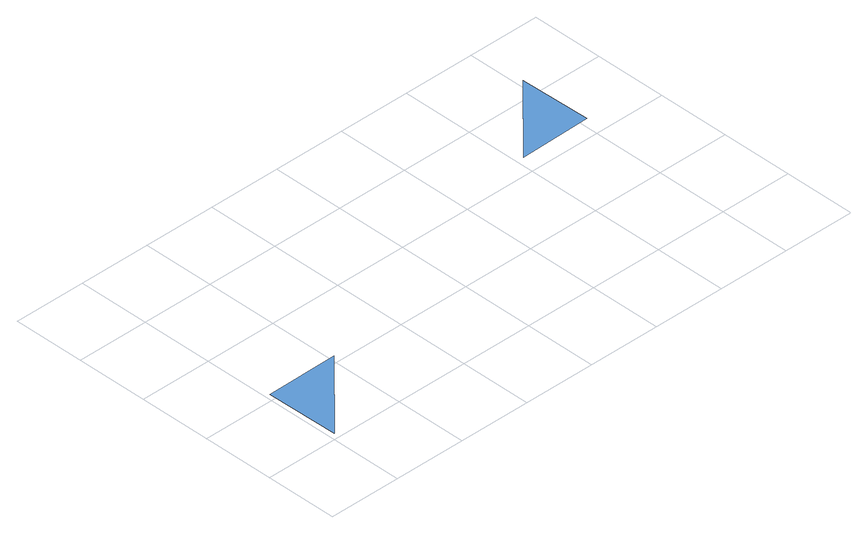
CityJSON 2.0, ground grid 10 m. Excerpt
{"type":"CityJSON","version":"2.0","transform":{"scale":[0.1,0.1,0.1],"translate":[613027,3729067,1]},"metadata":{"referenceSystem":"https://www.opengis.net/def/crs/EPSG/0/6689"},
"CityObjects":{
"waterbody1":{"type":"WaterBody","attributes":{"name":"福岡県津波浸水想定図","class":"1140","function":"2","WaterBodyTsunamiRiskAttribute.description":"1","WaterBodyTsunamiRiskAttribute.rank":"4"},"geometry":[{"type":"MultiSurface","lod":"1","boundaries":[[[0,1,2]],[[3,4,5]]]}]}
},
"vertices":[
[8,8,7],[106,110,8],[6,108,8],[504,218,15],[604,220,15],[602,320,15]
]}
